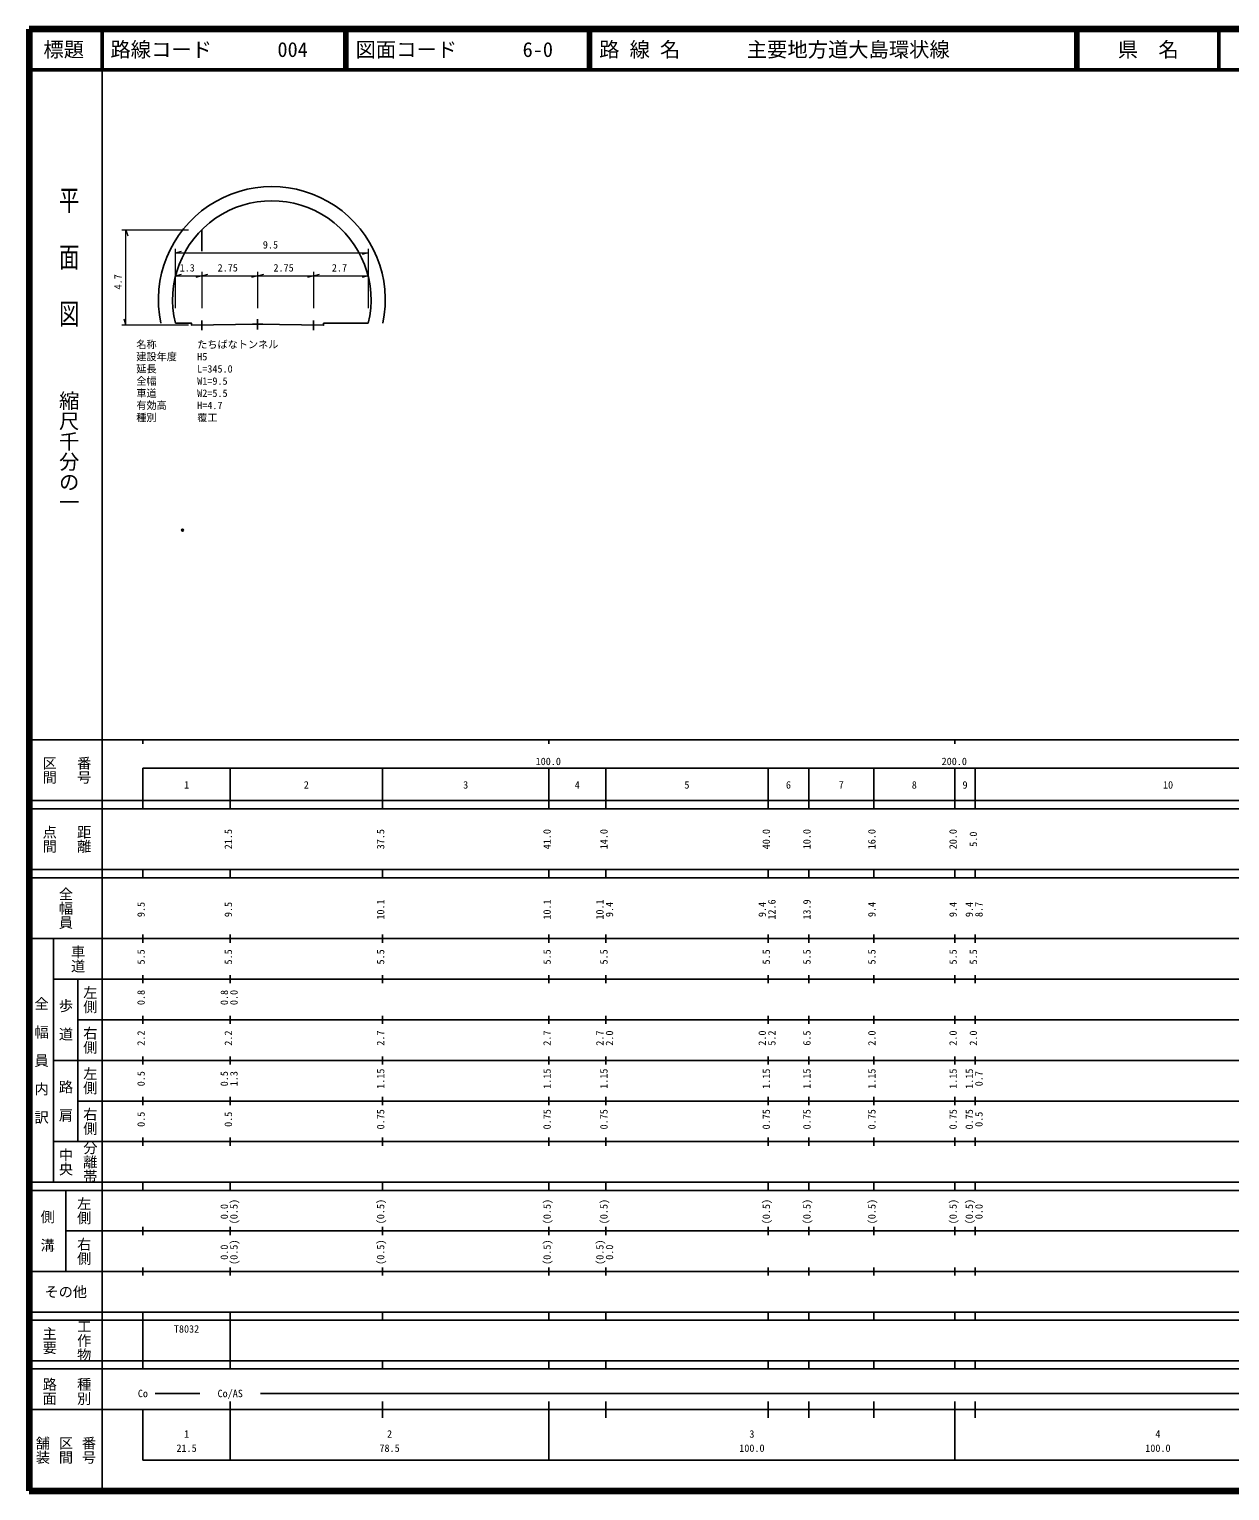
# Model space of a CAD drawing. Units: millimetres on the paper, with parts at other scales. Extents: x 40 to 680, y 20 to 380.
# Drawn here: x 40 to 335.7, y 20 to 380 of the extents above; entities that cross this region are included whole.
import ezdxf
from ezdxf.enums import TextEntityAlignment as Align

# ---------------------------------------------------------------- set-up
doc = ezdxf.new("R2010")
doc.units = ezdxf.units.MM
doc.header["$PDMODE"] = 32
doc.header["$PDSIZE"] = 0.5
for name, color, linetype, lineweight in [('M-BGD', 7, 'Continuous', 25), ('M-STR-HTXT', 7, 'Continuous', 13), ('M-TTL', 2, 'Continuous', 140), ('M-TTL-BAND', 7, 'Continuous', 25), ('M-TTL-LINE', 7, 'Continuous', 50)]:
    doc.layers.add(name, color=color, linetype=linetype, lineweight=lineweight)
doc.layers.add('M-OTRS', color=6, linetype='Continuous')
doc.layers.add('M-TTL-TXT', color=7, linetype='Continuous')
doc.styles.add('@ＭＳ ゴシック', font='')
doc.styles.add('ＭＳ ゴシック', font='')
doc.styles.get('@ＭＳ ゴシック').set_extended_font_data('@MS Gothic')
doc.styles.get('ＭＳ ゴシック').set_extended_font_data('MS Gothic')

# ---------------------------------------------------------------- blocks, each defined once
blk = doc.blocks.new('plus')
at = {"color": 0, "linetype": 'Continuous', "lineweight": -2}
for p, q in [((-1.25, 0), (1.25, 0)), ((0, -1.25), (0, 1.25))]:
    blk.add_line(p, q, dxfattribs=at)

msp = doc.modelspace()

# ---------------------------------------------------------------- linework, layer by layer
at = {"layer": 'M-BGD'}
for p, q in [((82.501, 330.62), (82.501, 325.348)), ((82.501, 305.904), (82.501, 308.243)), ((110.001, 305.904), (110.001, 308.243))]:
    msp.add_line(p, q, dxfattribs=at)
msp.add_lwpolyline([(76.001, 307.582), (80.001, 307.582), (80.001, 307.082), (96.251, 307.326), (112.501, 307.082), (112.501, 307.582), (123.501, 307.582)], dxfattribs=at)
for centre, radius, start, end in [((99.754, 313.316), 27.935, 348.15521, 191.84479), ((99.751, 313.317), 24.433, 346.42508, 193.57492)]:
    msp.add_arc(centre, radius, start, end, dxfattribs=at)
at = {"layer": 'M-OTRS'}
msp.add_point((77.77, 256.631), dxfattribs=at)
at = {"layer": 'M-STR-HTXT'}
for p, q in [((62.832, 330.62), (79.255, 330.62)), ((63.832, 307.12), (63.832, 330.62)), ((63.832, 330.62), (64.252, 329.12)), ((76.001, 320.272), (76.001, 325.936)), ((76.001, 324.936), (77.501, 325.356)), ((76.001, 324.936), (123.501, 324.936)), ((123.501, 324.936), (122.001, 324.516)), ((123.501, 325.936), (123.501, 320.272)), ((76.001, 311.284), (76.001, 320.272)), ((76.001, 319.272), (77.501, 319.692)), ((76.001, 319.272), (82.501, 319.272)), ((82.501, 319.272), (81.001, 318.852)), ((82.501, 320.272), (82.501, 311.284)), ((82.501, 319.272), (84.001, 319.692)), ((82.501, 319.272), (96.251, 319.272)), ((96.251, 319.272), (94.751, 318.852)), ((96.251, 320.272), (96.251, 311.284)), ((96.251, 319.272), (97.751, 319.692)), ((96.251, 319.272), (110.001, 319.272)), ((110.001, 319.272), (108.501, 318.852)), ((110.001, 320.272), (110.001, 311.284)), ((110.001, 319.272), (111.501, 319.692)), ((110.001, 319.272), (123.501, 319.272)), ((123.501, 319.272), (122.001, 318.852)), ((123.501, 320.272), (123.501, 311.284)), ((123.501, 320.272), (123.501, 311.284)), ((79.255, 307.12), (62.832, 307.12)), ((63.832, 307.12), (63.412, 308.62))]:
    msp.add_line(p, q, dxfattribs=at)
at = {"layer": 'M-TTL'}
for p, q in [((40, 380), (40, 20)), ((680, 380), (40, 380)), ((40, 20), (680, 20))]:
    msp.add_line(p, q, dxfattribs=at)
at = {"layer": 'M-TTL-BAND'}
for p, q in [((58, 370), (58, 20)), ((40, 205), (579, 205)), ((68, 205), (68, 204)), ((168, 205), (168, 204)), ((268, 205), (268, 204)), ((68, 198), (579, 198)), ((68, 198), (68, 188)), ((89.5, 188), (89.5, 198)), ((127, 188), (127, 198)), ((168, 188), (168, 198)), ((182, 188), (182, 198)), ((222, 188), (222, 198)), ((232, 188), (232, 198)), ((248, 188), (248, 198)), ((268, 188), (268, 198)), ((273, 188), (273, 198)), ((40, 190), (579, 190)), ((40, 188), (579, 188)), ((40, 173), (579, 173)), ((68, 171), (68, 173)), ((89.5, 171), (89.5, 173)), ((127, 171), (127, 173)), ((168, 171), (168, 173)), ((182, 171), (182, 173)), ((222, 171), (222, 173)), ((232, 171), (232, 173)), ((248, 171), (248, 173)), ((268, 171), (268, 173)), ((273, 171), (273, 173)), ((40, 171), (579, 171)), ((40, 156), (579, 156)), ((46, 96), (46, 156)), ((68, 155), (68, 157)), ((89.5, 155), (89.5, 157)), ((127, 155), (127, 157)), ((168, 155), (168, 157)), ((182, 155), (182, 157)), ((222, 155), (222, 157)), ((232, 155), (232, 157)), ((248, 155), (248, 157)), ((268, 155), (268, 157)), ((273, 155), (273, 157)), ((46, 146), (579, 146)), ((52, 146), (52, 106)), ((68, 145), (68, 147)), ((89.5, 145), (89.5, 147)), ((127, 145), (127, 147)), ((168, 145), (168, 147)), ((182, 145), (182, 147)), ((222, 145), (222, 147)), ((232, 145), (232, 147)), ((248, 145), (248, 147)), ((268, 145), (268, 147)), ((273, 145), (273, 147)), ((68, 135), (68, 137)), ((89.5, 135), (89.5, 137)), ((127, 135), (127, 137)), ((168, 135), (168, 137)), ((182, 135), (182, 137)), ((222, 135), (222, 137)), ((232, 135), (232, 137)), ((248, 135), (248, 137)), ((268, 135), (268, 137)), ((273, 135), (273, 137)), ((52, 136), (579, 136)), ((46, 126), (579, 126)), ((68, 125), (68, 127)), ((89.5, 125), (89.5, 127)), ((127, 125), (127, 127)), ((168, 125), (168, 127)), ((182, 125), (182, 127)), ((222, 125), (222, 127)), ((232, 125), (232, 127)), ((248, 125), (248, 127)), ((268, 125), (268, 127)), ((273, 125), (273, 127)), ((52, 116), (579, 116)), ((68, 115), (68, 117)), ((89.5, 115), (89.5, 117)), ((127, 115), (127, 117)), ((168, 115), (168, 117)), ((182, 115), (182, 117)), ((222, 115), (222, 117)), ((232, 115), (232, 117)), ((248, 115), (248, 117)), ((268, 115), (268, 117)), ((273, 115), (273, 117)), ((46, 106), (579, 106)), ((68, 105), (68, 107)), ((89.5, 105), (89.5, 107)), ((127, 105), (127, 107)), ((168, 105), (168, 107)), ((182, 105), (182, 107)), ((222, 105), (222, 107)), ((232, 105), (232, 107)), ((248, 105), (248, 107)), ((268, 105), (268, 107)), ((273, 105), (273, 107)), ((40, 96), (579, 96)), ((40, 94), (579, 94)), ((49, 94), (49, 74)), ((68, 94), (68, 96)), ((89.5, 94), (89.5, 96)), ((127, 94), (127, 96)), ((168, 94), (168, 96)), ((182, 94), (182, 96)), ((222, 94), (222, 96)), ((232, 94), (232, 96)), ((248, 94), (248, 96)), ((268, 94), (268, 96)), ((273, 94), (273, 96)), ((49, 84), (579, 84)), ((68, 83), (68, 85)), ((89.5, 83), (89.5, 85)), ((127, 83), (127, 85)), ((168, 83), (168, 85)), ((182, 83), (182, 85)), ((222, 83), (222, 85)), ((232, 83), (232, 85)), ((248, 83), (248, 85)), ((268, 83), (268, 85)), ((273, 83), (273, 85)), ((40, 74), (579, 74)), ((68, 73), (68, 75)), ((89.5, 73), (89.5, 75)), ((127, 73), (127, 75)), ((168, 73), (168, 75)), ((182, 73), (182, 75)), ((222, 73), (222, 75)), ((232, 73), (232, 75)), ((248, 73), (248, 75)), ((268, 73), (268, 75)), ((273, 73), (273, 75)), ((40, 64), (579, 64)), ((40, 62), (579, 62)), ((68, 62), (68, 64)), ((68, 52), (68, 62)), ((89.5, 62), (89.5, 64)), ((89.5, 52), (89.5, 62)), ((127, 62), (127, 64)), ((168, 62), (168, 64)), ((182, 62), (182, 64)), ((222, 62), (222, 64)), ((232, 62), (232, 64)), ((248, 62), (248, 64)), ((268, 62), (268, 64)), ((273, 62), (273, 64)), ((40, 52), (579, 52)), ((68, 50), (68, 52)), ((89.5, 50), (89.5, 52)), ((127, 50), (127, 52)), ((168, 50), (168, 52)), ((182, 50), (182, 52)), ((222, 50), (222, 52)), ((232, 50), (232, 52)), ((248, 50), (248, 52)), ((268, 50), (268, 52)), ((273, 50), (273, 52)), ((40, 50), (579, 50)), ((71, 44), (82, 44)), ((97, 44), (565, 44)), ((40, 40), (579, 40)), ((68, 40), (68, 27.5)), ((89.5, 27.5), (89.5, 42)), ((127, 38), (127, 42)), ((168, 27.5), (168, 42)), ((182, 38), (182, 42)), ((222, 38), (222, 42)), ((232, 38), (232, 42)), ((248, 38), (248, 42)), ((268, 27.5), (268, 42)), ((273, 38), (273, 42)), ((68, 27.5), (579, 27.5))]:
    msp.add_line(p, q, dxfattribs=at)
at = {"layer": 'M-TTL-LINE'}
for p, q in [((58, 380), (58, 370)), ((117.75, 380), (117.75, 370)), ((118.25, 380), (118.25, 370)), ((177.75, 380), (177.75, 370)), ((178.25, 380), (178.25, 370)), ((297.75, 380), (297.75, 370)), ((298.25, 380), (298.25, 370)), ((333, 380), (333, 370)), ((40, 370), (680, 370))]:
    msp.add_line(p, q, dxfattribs=at)

# ---------------------------------------------------------------- block references
at = {"layer": 'M-BGD'}
msp.add_blockref('plus', (96.251, 307.326), dxfattribs=at)

# ---------------------------------------------------------------- texts
at = {"layer": 'M-STR-HTXT', "style": 'ＭＳ ゴシック'}
for s, p in [('9.5', (97.543, 325.436)), ('1.3', (77.043, 319.772)), ('2.75', (86.401, 319.772)), ('2.75', (100.151, 319.772)), ('2.7', (114.543, 319.772)), ('名称\u3000\u3000\u3000\u3000たちばなトンネル', (66.374, 300.879)), ('建設年度\u3000\u3000H5', (66.374, 297.879)), ('延長\u3000\u3000\u3000\u3000L=345.0', (66.374, 294.879)), ('全幅\u3000\u3000\u3000\u3000W1=9.5', (66.374, 291.879)), ('有効高\u3000\u3000\u3000H=4.7', (66.374, 285.879)), ('車道\u3000\u3000\u3000\u3000W2=5.5', (66.374, 288.879)), ('種別\u3000\u3000\u3000\u3000覆工', (66.374, 282.879))]:
    msp.add_text(s, height=1.833, dxfattribs=at).set_placement(p, align=Align.BOTTOM_LEFT)
msp.add_text('4.7', height=1.833, rotation=90, dxfattribs=at).set_placement((63.332, 315.895), align=Align.BOTTOM_LEFT)
at = {"layer": 'M-TTL-BAND', "style": '@ＭＳ ゴシック', "width": 1.4}
msp.add_text('平  面  図', height=3.666, rotation=270, dxfattribs=at).set_placement((49.777, 306.475), align=Align.MIDDLE_RIGHT)
at = {"layer": 'M-TTL-BAND', "style": '@ＭＳ ゴシック'}
msp.add_text('縮尺千分の一', height=3.666, rotation=270, dxfattribs=at).set_placement((49.777, 261.03), align=Align.MIDDLE_RIGHT)
for s, p in [('区間', (45, 197.5)), ('番号', (53.5, 197.5)), ('点間', (45, 180.5)), ('距離', (53.5, 180.5)), ('全幅員', (49, 163.5)), ('車道', (52, 151)), ('左側', (55, 141)), ('全\u3000幅\u3000員\u3000内\u3000訳', (43, 126)), ('歩\u3000道', (49, 136)), ('右側', (55, 131)), ('左側', (55, 121)), ('路\u3000肩', (49, 116)), ('右側', (55, 111)), ('分離帯', (55, 101)), ('中央', (49, 101)), ('左側', (53.5, 89)), ('側\u3000溝', (44.5, 84)), ('右側', (53.5, 79)), ('工作物', (53.5, 57)), ('主要', (45, 57)), ('路面', (45, 44.5)), ('種別', (53.5, 44.5)), ('舗装', (43.333, 30)), ('区間', (49, 30)), ('番号', (54.667, 30))]:
    msp.add_text(s, height=2.566, rotation=270, dxfattribs=at).set_placement(p, align=Align.MIDDLE_CENTER)
at = {"layer": 'M-TTL-BAND', "style": 'ＭＳ ゴシック'}
for s, p in [('100.0', (167.844, 198.195)), ('200.0', (267.844, 198.195)), ('1', (78.75, 192.405)), ('2', (108.25, 192.405)), ('3', (147.5, 192.405)), ('4', (175, 192.405)), ('5', (202, 192.405)), ('6', (227, 192.405)), ('7', (240, 192.405)), ('8', (258, 192.405)), ('9', (270.5, 192.405)), ('10', (320.5, 192.405)), ('Co', (68, 42.5)), ('Co/AS', (89.5, 42.5)), ('1', (78.75, 32.523)), ('2', (128.75, 32.523)), ('3', (218, 32.523)), ('4', (318, 32.523)), ('21.5', (78.75, 29.033)), ('78.5', (128.75, 29.033)), ('100.0', (218, 29.033)), ('100.0', (318, 29.033))]:
    msp.add_text(s, height=1.833, dxfattribs=at).set_placement(p, align=Align.BOTTOM_CENTER)
for s, p in [('21.5', (90.5, 180.5)), ('37.5', (128, 180.5)), ('41.0', (169, 180.5)), ('14.0', (183, 180.5)), ('40.0', (223, 180.5)), ('10.0', (233, 180.5)), ('16.0', (249, 180.5)), ('20.0', (269, 180.5)), ('5.0', (274, 180.5)), ('9.5', (69, 163.174)), ('9.5', (90.5, 163.174)), ('10.1', (128, 163.174)), ('10.1', (169, 163.174)), ('10.1', (182, 163.174)), ('9.4', (184.37, 163.174)), ('9.4', (222, 163.174)), ('12.6', (224.37, 163.174)), ('13.9', (233, 163.174)), ('9.4', (249, 163.174)), ('9.4', (269, 163.174)), ('9.4', (273, 163.174)), ('8.7', (275.37, 163.174)), ('5.5', (69, 151.5)), ('5.5', (90.5, 151.5)), ('5.5', (128, 151.5)), ('5.5', (169, 151.5)), ('5.5', (183, 151.5)), ('5.5', (223, 151.5)), ('5.5', (233, 151.5)), ('5.5', (249, 151.5)), ('5.5', (269, 151.5)), ('5.5', (274, 151.5)), ('0.8', (69, 141.5)), ('0.8', (89.5, 141.5)), ('0.0', (91.87, 141.5)), ('2.2', (69, 131.5)), ('2.2', (90.5, 131.5)), ('2.7', (128, 131.5)), ('2.7', (169, 131.5)), ('2.7', (182, 131.5)), ('2.0', (184.37, 131.5)), ('2.0', (222, 131.5)), ('5.2', (224.37, 131.5)), ('6.5', (233, 131.5)), ('2.0', (249, 131.5)), ('2.0', (269, 131.5)), ('2.0', (274, 131.5)), ('0.5', (69, 121.5)), ('0.5', (89.5, 121.5)), ('1.3', (91.87, 121.5)), ('1.15', (128, 121.5)), ('1.15', (169, 121.5)), ('1.15', (183, 121.5)), ('1.15', (223, 121.5)), ('1.15', (233, 121.5)), ('1.15', (249, 121.5)), ('1.15', (269, 121.5)), ('1.15', (273, 121.5)), ('0.7', (275.37, 121.5)), ('0.5', (69, 111.5)), ('0.5', (90.5, 111.5)), ('0.75', (128, 111.5)), ('0.75', (169, 111.5)), ('0.75', (183, 111.5)), ('0.75', (223, 111.5)), ('0.75', (233, 111.5)), ('0.75', (249, 111.5)), ('0.75', (269, 111.5)), ('0.75', (273, 111.5)), ('0.5', (275.37, 111.5)), ('0.0', (89.5, 88.764)), ('(0.5)', (91.87, 88.764)), ('(0.5)', (128, 88.764)), ('(0.5)', (169, 88.764)), ('(0.5)', (183, 88.764)), ('(0.5)', (223, 88.764)), ('(0.5)', (233, 88.764)), ('(0.5)', (249, 88.764)), ('(0.5)', (269, 88.764)), ('(0.5)', (273, 88.764)), ('0.0', (275.37, 88.764)), ('0.0', (89.5, 78.764)), ('(0.5)', (91.87, 78.764)), ('(0.5)', (128, 78.764)), ('(0.5)', (169, 78.764)), ('(0.5)', (182, 78.764)), ('0.0', (184.37, 78.764))]:
    msp.add_text(s, height=1.833, rotation=90, dxfattribs=at).set_placement(p, align=Align.BOTTOM_CENTER)
msp.add_text('その他', height=2.566, dxfattribs=at).set_placement((49, 69), align=Align.MIDDLE_CENTER)
msp.add_text('T8032', height=1.833, dxfattribs=at).set_placement((75.625, 58.405), align=Align.BOTTOM_LEFT)
at = {"layer": 'M-TTL-TXT', "style": 'ＭＳ ゴシック'}
for s, p in [('標題', (48.5, 375)), ('県\u3000名', (315.625, 375))]:
    msp.add_text(s, height=3.666, dxfattribs=at).set_placement(p, align=Align.MIDDLE_CENTER)
for s, p in [('路線コード', (60, 375)), ('004', (101.142, 375)), ('図面コード', (120.38, 375)), ('6-0', (161.521, 375)), ('路 線 名', (180.38, 375)), ('主要地方道大島環状線', (216.734, 375))]:
    msp.add_text(s, height=3.666, dxfattribs=at).set_placement(p, align=Align.MIDDLE_LEFT)

doc.saveas('drawing.dxf')
